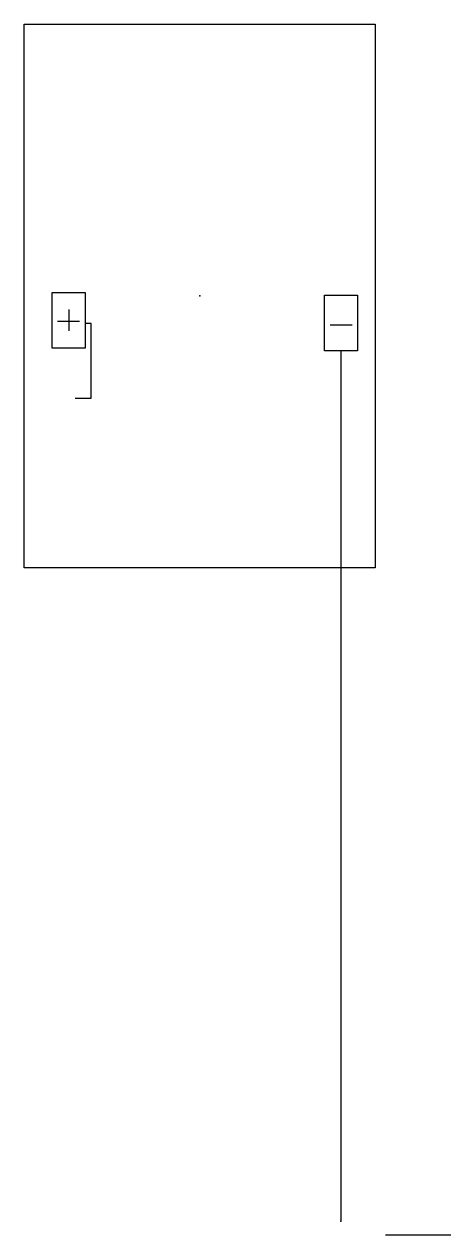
# Model space of a CAD drawing. Header units: millimetres. Extents: x -7 to 10.1, y -37.6 to 10.9.
import ezdxf

# ---------------------------------------------------------------- set-up
doc = ezdxf.new("R2010")
doc.units = ezdxf.units.MM
doc.layers.add('CONN', color=7, linetype='Continuous')
doc.layers.add('CONNNEG', color=7, linetype='Continuous')

# ---------------------------------------------------------------- blocks, each defined once
blk = doc.blocks.new('END-NEG')
for p, q in [((-5.233, -1.391), (-5.233, -0.546)), ((-4.815, -1.023), (-5.7, -1.023)), ((-4.347, -1.109), (-4.593, -1.109)), ((-4.347, -4.103), (-4.347, -1.109)), ((6.11, -1.173), (5.224, -1.173)), ((5.659, -2.2), (5.659, -37.098)), ((-4.989, -4.103), (-4.347, -4.103)), ((7.443, -37.64), (10.064, -37.64))]:
    blk.add_line(p, q)
for points in [[(7.036, -10.897), (-7.036, -10.897), (-7.036, 10.897), (7.036, 10.897)], [(-4.593, -2.09), (-5.911, -2.09), (-5.911, 0.142), (-4.593, 0.142)], [(6.318, -2.2), (5, -2.2), (5, 0.032), (6.318, 0.032)]]:
    blk.add_lwpolyline(points, close=True)
at = {"layer": 'CONN'}
blk.add_point((0, 0), dxfattribs=at)
at = {"layer": 'CONNNEG'}
blk.add_point((5.659, -37.098), dxfattribs=at)

msp = doc.modelspace()

# ---------------------------------------------------------------- block references
msp.add_blockref('END-NEG', (0, 0))

doc.saveas('drawing.dxf')
